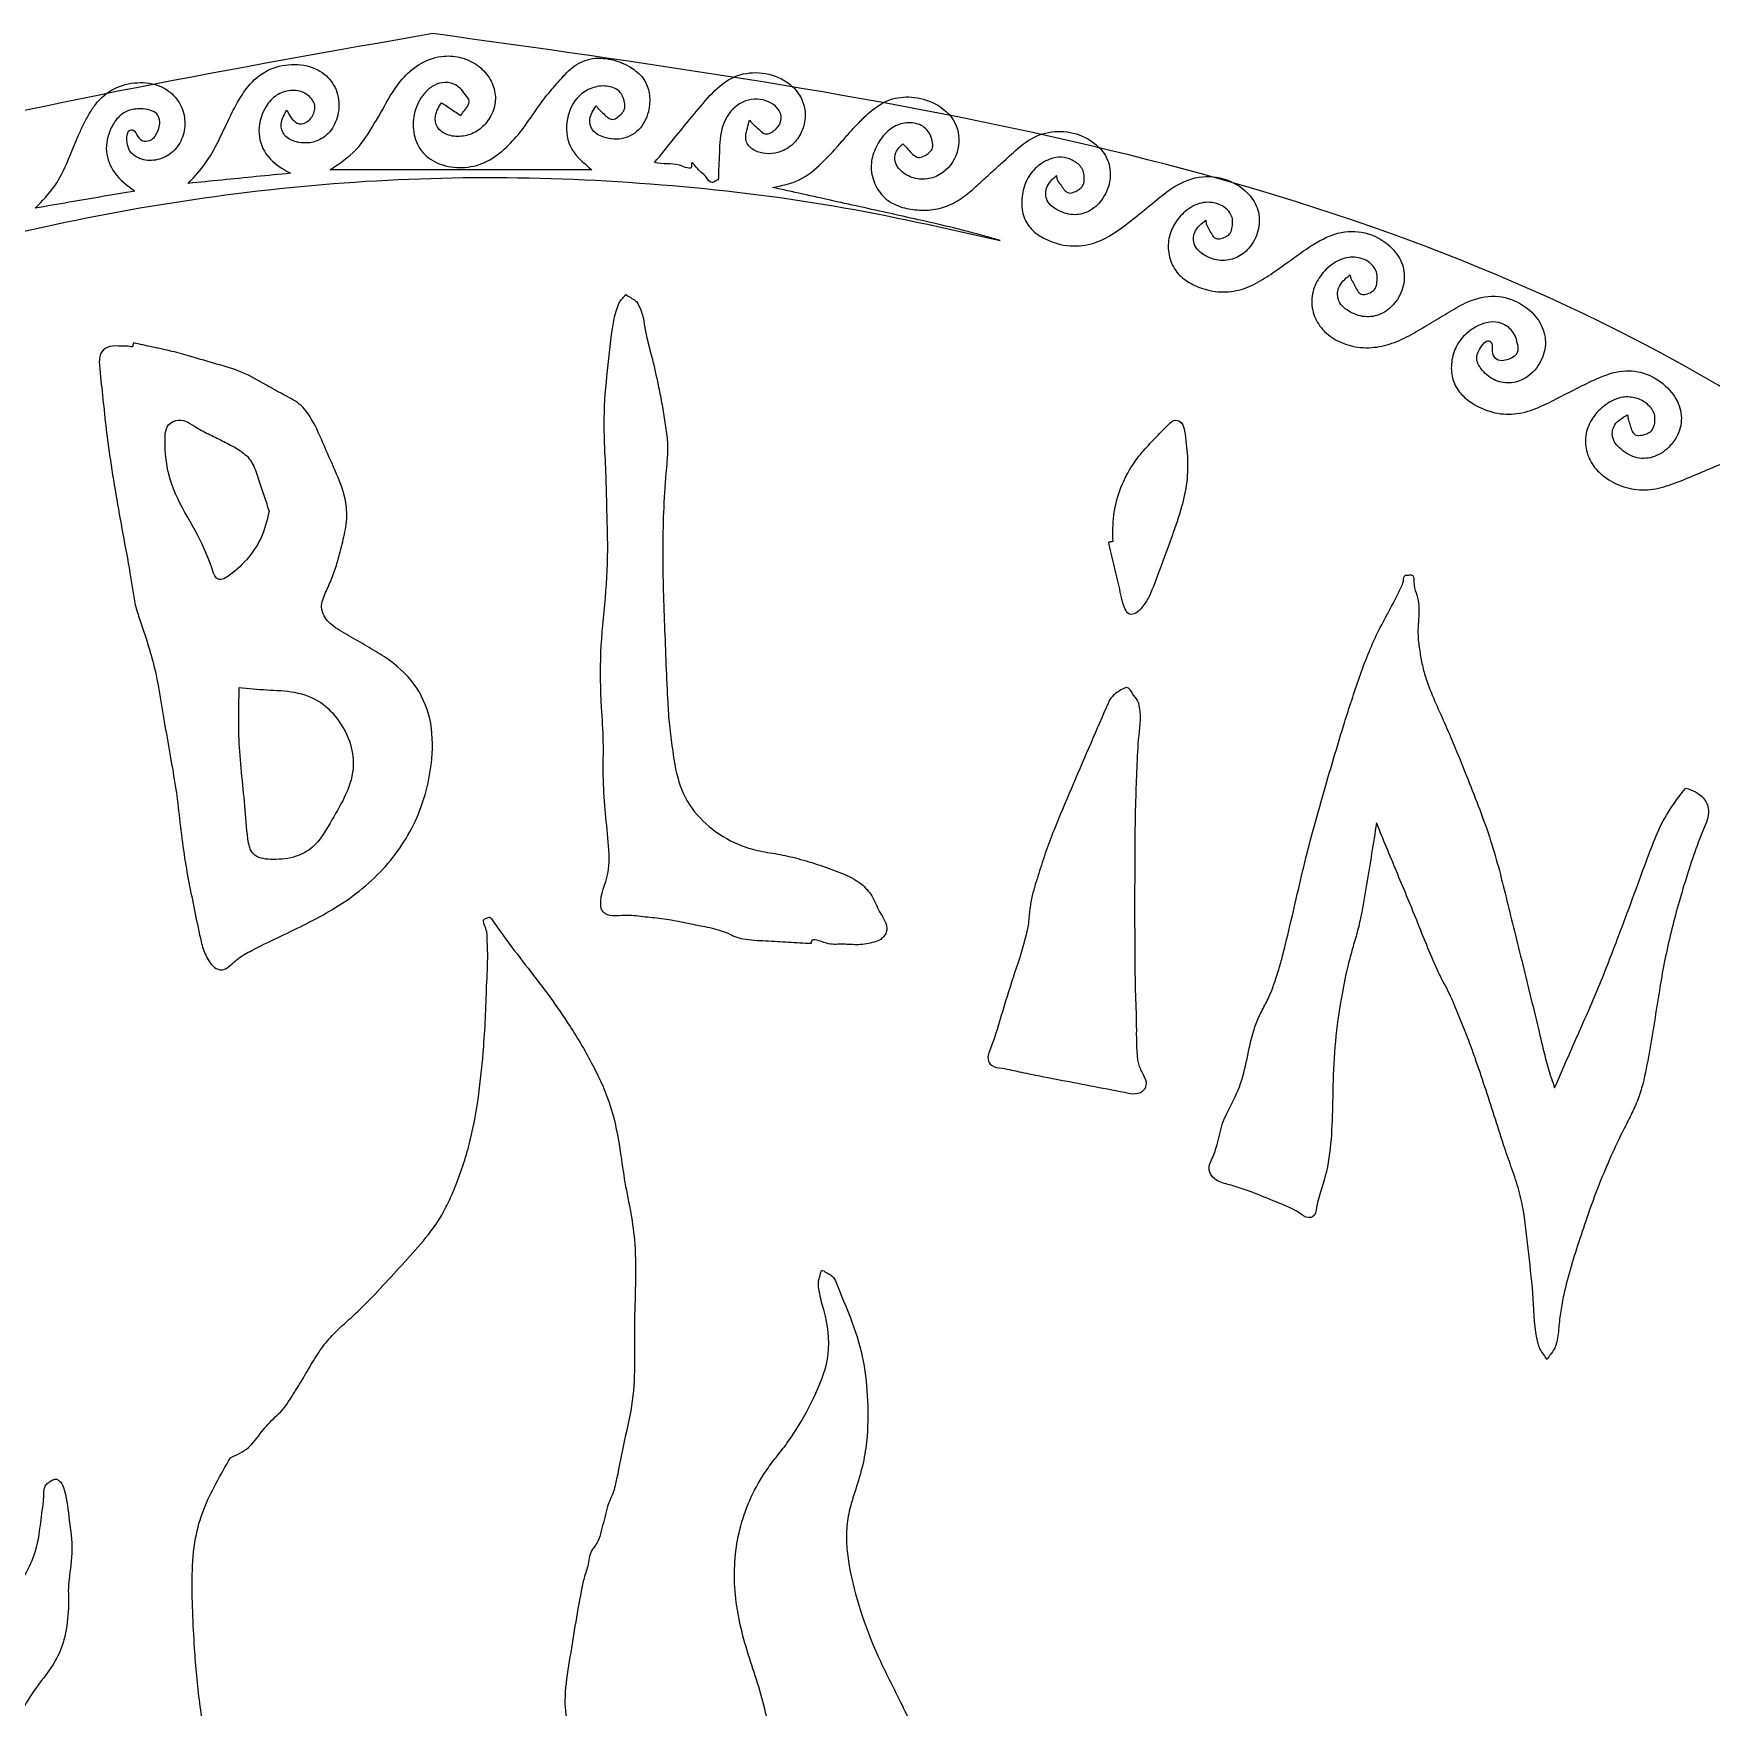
# Model space of a CAD drawing. Extents: x 5.5 to 104.1, y 3.5 to 34.4.
# Drawn here: x 85.98 to 96.99, y 23.42 to 34.4 of the extents above; entities that cross this region are included whole.
import ezdxf

# ---------------------------------------------------------------- set-up
doc = ezdxf.new("R2010")
doc.units = 0
doc.layers.add('Hallsi_Goblin_Coin_Outlines', color=7, linetype='CONTINUOUS')

msp = doc.modelspace()

# ---------------------------------------------------------------- linework, layer by layer
at = {"layer": 'Hallsi_Goblin_Coin_Outlines', "color": 7}
for points in [[(88.60183, 34.400031)], [(88.322077, 33.990808)], [(90.418636, 33.993631)], [(87.285616, 33.884622)], [(86.277025, 33.733986)], [(86.63714, 32.371417)], [(87.527198, 31.265106)], [(93.063587, 31.069879)], [(87.330348, 30.110817)], [(94.792233, 29.22157)], [(88.976233, 28.604421)], [(91.083551, 28.430113)], [(93.193903, 27.444593)]]:
    msp.add_lwpolyline(points, close=True, dxfattribs=at)
msp.add_lwpolyline([(89.643936, 33.506797), (87.926966, 33.506797)], dxfattribs=at)
for points, knots in [([(88.60183, 34.400031), (86.001882, 33.942829), (80.857186, 33.038132), (74.931574, 27.039906), (74.12607, 21.833626), (73.716019, 19.183314)], [0, 0, 0, 0, 7.789711, 15.41404, 23.319789, 23.319789, 23.319789, 23.319789]), ([(104.139574, 19.108173), (103.725668, 21.80248), (102.907814, 27.126268), (96.718568, 33.272665), (91.341463, 34.019512), (88.60183, 34.400031)], [0, 0, 0, 0, 8.033739, 15.87418, 24.018315, 24.018315, 24.018315, 24.018315]), ([(88.322077, 33.990808), (88.350186, 34.033699), (88.405075, 34.117452), (88.524332, 34.21562), (88.660222, 34.259601), (88.790629, 34.248238), (88.896325, 34.198844), (88.975677, 34.115964), (89.016289, 34.014348), (89.009419, 33.90631), (88.959883, 33.815343), (88.883296, 33.747761), (88.78902, 33.71956), (88.697732, 33.728566), (88.623098, 33.778105), (88.61008, 33.869037), (88.640453, 33.918489), (88.657569, 33.946358)], [0, 0, 0, 0, 0.153247, 0.299243, 0.454599, 0.568295, 0.684512, 0.796823, 0.904877, 1.003085, 1.111554, 1.207258, 1.302466, 1.397939, 1.476185, 1.550468, 1.646382, 1.646382, 1.646382, 1.646382]), ([(88.784569, 33.862397), (88.792703, 33.873913), (88.808754, 33.896637), (88.833302, 33.9237), (88.845257, 33.964704), (88.812301, 34.001406), (88.783353, 34.042201), (88.731999, 34.076364), (88.66225, 34.084389), (88.588167, 34.053631), (88.519174, 33.982673), (88.469888, 33.872676), (88.468955, 33.73647), (88.526529, 33.609724), (88.64949, 33.533461), (88.795836, 33.510994), (88.947143, 33.546652), (89.072976, 33.637311), (89.178158, 33.751811), (89.259946, 33.873005), (89.339848, 33.986253), (89.425065, 34.083693), (89.510125, 34.182113), (89.633327, 34.245834), (89.777622, 34.23585), (89.901368, 34.186305), (89.991926, 34.106109), (90.026794, 34.006387), (90.024567, 33.892421), (89.974513, 33.773742), (89.85486, 33.698855), (89.734963, 33.707753), (89.642692, 33.75642), (89.621227, 33.850456), (89.65444, 33.898997), (89.673569, 33.926956)], [0, 0, 0, 0, 0.042262, 0.083388, 0.109407, 0.161493, 0.214879, 0.263501, 0.340879, 0.41493, 0.496166, 0.632717, 0.765544, 0.894312, 1.031474, 1.180246, 1.329127, 1.485173, 1.63793, 1.793942, 1.923313, 2.053287, 2.182405, 2.311769, 2.452009, 2.601394, 2.706785, 2.803412, 2.907726, 3.044374, 3.171574, 3.302437, 3.390999, 3.462863, 3.560475, 3.560475, 3.560475, 3.560475]), ([(87.285616, 33.884622), (87.294557, 33.902152), (87.312476, 33.937285), (87.343643, 33.987671), (87.395039, 34.0668), (87.491534, 34.158034), (87.65246, 34.206778), (87.80923, 34.190734), (87.932596, 34.10904), (87.991926, 33.983809), (87.984185, 33.851333), (87.924919, 33.740993), (87.822334, 33.678669), (87.715176, 33.680664), (87.622948, 33.720849), (87.594377, 33.816616), (87.626337, 33.868414), (87.644391, 33.897675)], [0, 0, 0, 0, 0.059013, 0.118273, 0.177563, 0.342372, 0.503363, 0.667556, 0.799416, 0.928843, 1.064191, 1.18325, 1.291237, 1.405263, 1.4954, 1.571645, 1.67064, 1.67064, 1.67064, 1.67064]), ([(90.418636, 33.993631), (90.463179, 34.037126), (90.546878, 34.118857), (90.72401, 34.156792), (90.871721, 34.119943), (90.978861, 34.044155), (91.035527, 33.952347), (91.051315, 33.845798), (91.021401, 33.744372), (90.958887, 33.660274), (90.872791, 33.616659), (90.786892, 33.607671), (90.710912, 33.627074), (90.657861, 33.673862), (90.651119, 33.732603), (90.665761, 33.779681), (90.674061, 33.813706), (90.67828, 33.831)], [0, 0, 0, 0, 0.1834, 0.344618, 0.518315, 0.625549, 0.730945, 0.832819, 0.939285, 1.040122, 1.138748, 1.21943, 1.294157, 1.370595, 1.412228, 1.463952, 1.517419, 1.517419, 1.517419, 1.517419]), ([(86.277025, 33.733986), (86.287636, 33.757554), (86.308906, 33.804794), (86.346526, 33.872656), (86.401856, 33.960802), (86.504719, 34.048791), (86.661197, 34.087757), (86.808976, 34.068428), (86.918296, 33.988991), (86.974151, 33.881411), (86.978539, 33.761827), (86.93419, 33.655563), (86.848579, 33.584214), (86.7462, 33.55795), (86.644493, 33.587033), (86.585989, 33.658509), (86.591662, 33.771397), (86.628347, 33.768352), (86.631269, 33.768599), (86.649878, 33.760364), (86.660381, 33.722129), (86.704496, 33.686951), (86.757021, 33.699589), (86.787276, 33.736353), (86.804705, 33.776561), (86.81392, 33.824707), (86.796192, 33.878), (86.741919, 33.901739), (86.677277, 33.908812), (86.600553, 33.901036), (86.53042, 33.849658), (86.474751, 33.759002), (86.444226, 33.62756), (86.508118, 33.469709), (86.597192, 33.403207), (86.64603, 33.366744)], [0, 0, 0, 0, 0.077509, 0.155361, 0.232574, 0.389415, 0.54632, 0.70409, 0.820158, 0.937816, 1.055187, 1.168443, 1.270697, 1.378518, 1.474654, 1.564704, 1.667757, 1.670895, 1.674033, 1.676378, 1.730724, 1.779365, 1.831803, 1.872598, 1.919012, 1.962143, 2.018405, 2.07064, 2.128665, 2.215027, 2.293922, 2.379462, 2.531202, 2.679746, 2.860046, 2.860046, 2.860046, 2.860046]), ([(87.644391, 33.897675), (87.654143, 33.877589), (87.671906, 33.841006), (87.726677, 33.794663), (87.784736, 33.822002), (87.813698, 33.859638), (87.826858, 33.893583), (87.829555, 33.931211), (87.811179, 33.964863), (87.785806, 33.993891), (87.735438, 34.025903), (87.653772, 34.03368), (87.559457, 33.993396), (87.481548, 33.893978), (87.442381, 33.74715), (87.509987, 33.574122), (87.612098, 33.515317), (87.667322, 33.483514)], [0, 0, 0, 0, 0.067614, 0.123149, 0.192447, 0.227614, 0.266381, 0.300026, 0.336939, 0.377462, 0.415212, 0.513437, 0.608894, 0.71102, 0.882729, 1.040989, 1.227384, 1.227384, 1.227384, 1.227384]), ([(89.673569, 33.926956), (89.675861, 33.923582), (89.680286, 33.91707), (89.68617, 33.90727), (89.700325, 33.892278), (89.723024, 33.873053), (89.747506, 33.84728), (89.781923, 33.83204), (89.815528, 33.851557), (89.843457, 33.875677), (89.864298, 33.910347), (89.860735, 33.950778), (89.848242, 33.988843), (89.816293, 34.037536), (89.737924, 34.062995), (89.642275, 34.048444), (89.535147, 33.982692), (89.468473, 33.840831), (89.483112, 33.640433), (89.587382, 33.55379), (89.643936, 33.506797)], [0, 0, 0, 0, 0.012241, 0.023635, 0.034155, 0.073861, 0.112589, 0.141644, 0.177703, 0.218925, 0.254774, 0.293153, 0.335839, 0.375185, 0.463119, 0.562063, 0.660306, 0.827663, 1.006115, 1.217611, 1.217611, 1.217611, 1.217611]), ([(87.926966, 33.506797), (87.987672, 33.547019), (88.107013, 33.62609), (88.219044, 33.809634), (88.287668, 33.930302), (88.322077, 33.990808)], [0, 0, 0, 0, 0.21573, 0.424101, 0.633661, 0.633661, 0.633661, 0.633661]), ([(88.657569, 33.946358), (88.659741, 33.944857), (88.663257, 33.942427), (88.667711, 33.939459), (88.683138, 33.930416), (88.708772, 33.912258), (88.746837, 33.88753), (88.771998, 33.870771), (88.784569, 33.862397)], [0, 0, 0, 0, 0.007922, 0.012822, 0.016051, 0.061559, 0.106937, 0.152249, 0.152249, 0.152249, 0.152249]), ([(90.05598, 33.553717), (90.097774, 33.604964), (90.179258, 33.70488), (90.298475, 33.852904), (90.378946, 33.947148), (90.418636, 33.993631)], [0, 0, 0, 0, 0.19839, 0.386791, 0.570147, 0.570147, 0.570147, 0.570147]), ([(90.67828, 33.831), (90.690327, 33.819036), (90.713281, 33.796242), (90.746298, 33.766015), (90.776535, 33.73812), (90.812686, 33.744584), (90.83936, 33.762851), (90.872438, 33.791426), (90.894526, 33.841786), (90.873882, 33.904191), (90.801643, 33.965464), (90.664219, 33.983879), (90.523998, 33.878613), (90.482686, 33.736941), (90.481755, 33.618827), (90.477236, 33.529758), (90.474857, 33.470462), (90.473669, 33.440828)], [0, 0, 0, 0, 0.050641, 0.096489, 0.137973, 0.163146, 0.199338, 0.234511, 0.293943, 0.351129, 0.418432, 0.57002, 0.725104, 0.902121, 0.991368, 1.080437, 1.169428, 1.169428, 1.169428, 1.169428]), ([(90.829269, 33.390733), (90.889751, 33.402658), (91.011836, 33.426729), (91.160124, 33.551375), (91.263633, 33.667574), (91.344503, 33.761443), (91.404555, 33.824561), (91.48251, 33.901582), (91.592249, 33.975653), (91.748101, 33.992337), (91.906137, 33.948828), (92.045135, 33.828886), (92.066085, 33.634531), (91.977371, 33.494592), (91.857178, 33.440554), (91.754891, 33.445577), (91.674334, 33.489323), (91.627098, 33.554415), (91.634725, 33.628089), (91.667426, 33.659963), (91.68546, 33.677542)], [0, 0, 0, 0, 0.18211, 0.367594, 0.564706, 0.65177, 0.738964, 0.825871, 0.981279, 1.124738, 1.280722, 1.465268, 1.636305, 1.821508, 1.920134, 2.01963, 2.117267, 2.187291, 2.247168, 2.32079, 2.32079, 2.32079, 2.32079]), ([(86.996338, 33.417192), (87.038983, 33.463277), (87.123239, 33.554334), (87.207802, 33.719622), (87.259695, 33.829659), (87.285616, 33.884622)], [0, 0, 0, 0, 0.187456, 0.370378, 0.552937, 0.552937, 0.552937, 0.552937]), ([(91.68546, 33.677542), (91.696368, 33.665639), (91.717886, 33.642158), (91.746741, 33.608651), (91.782939, 33.581401), (91.825518, 33.595252), (91.857955, 33.616515), (91.88647, 33.651989), (91.877809, 33.697646), (91.86402, 33.740915), (91.826076, 33.793267), (91.745684, 33.822849), (91.644336, 33.807019), (91.557934, 33.73981), (91.498835, 33.645901), (91.467908, 33.532307), (91.492295, 33.417182), (91.556142, 33.319838), (91.655649, 33.262732), (91.766526, 33.240014), (91.881774, 33.239905), (91.994325, 33.270912), (92.090549, 33.331282), (92.174002, 33.404747), (92.254147, 33.478445), (92.324473, 33.542969), (92.385338, 33.597778), (92.436165, 33.643552), (92.513355, 33.708134), (92.637419, 33.764405), (92.806167, 33.757541), (92.94739, 33.689968), (93.038074, 33.576168), (93.054366, 33.441465), (93.007773, 33.321137), (92.923241, 33.233025), (92.810594, 33.201456), (92.707616, 33.2311), (92.622641, 33.292036), (92.617195, 33.399358), (92.664828, 33.443324), (92.691935, 33.468344)], [0, 0, 0, 0, 0.048211, 0.095107, 0.135695, 0.172062, 0.218606, 0.254567, 0.299294, 0.348031, 0.392624, 0.487845, 0.586579, 0.68896, 0.805602, 0.91533, 1.033134, 1.147393, 1.254268, 1.367632, 1.484081, 1.59709, 1.71275, 1.821462, 1.930494, 2.03941, 2.107775, 2.176223, 2.244577, 2.409722, 2.570391, 2.736192, 2.864716, 2.989723, 3.124335, 3.239599, 3.344211, 3.456484, 3.554426, 3.634477, 3.7402, 3.7402, 3.7402, 3.7402]), ([(85.992333, 33.254561), (86.0384, 33.301141), (86.128132, 33.391869), (86.207623, 33.564288), (86.253958, 33.677584), (86.277025, 33.733986)], [0, 0, 0, 0, 0.194979, 0.379785, 0.562991, 0.562991, 0.562991, 0.562991]), ([(92.691935, 33.468344), (92.692809, 33.464042), (92.694491, 33.455763), (92.696079, 33.443709), (92.705887, 33.424975), (92.725052, 33.401895), (92.744152, 33.371318), (92.774957, 33.349249), (92.812078, 33.360473), (92.844193, 33.377988), (92.872181, 33.407709), (92.875982, 33.448786), (92.872809, 33.4893), (92.848902, 33.53693), (92.79684, 33.572909), (92.72432, 33.596508), (92.635689, 33.576523), (92.549914, 33.521806), (92.485066, 33.427484), (92.46045, 33.318074), (92.467725, 33.206572), (92.524618, 33.109486), (92.633187, 33.037675), (92.776703, 32.996898), (92.944515, 33.016934), (93.085531, 33.095218), (93.20794, 33.193405), (93.326599, 33.2891), (93.453913, 33.396417), (93.620112, 33.473987), (93.815094, 33.454166), (93.95795, 33.360544), (94.02742, 33.230012), (94.022492, 33.101611), (93.965983, 32.99313), (93.874807, 32.921562), (93.766479, 32.90384), (93.66808, 32.936699), (93.588345, 33.002761), (93.590447, 33.111533), (93.642194, 33.152346), (93.671599, 33.175539)], [0, 0, 0, 0, 0.013194, 0.025389, 0.036091, 0.075952, 0.11494, 0.145119, 0.180602, 0.221771, 0.257002, 0.296843, 0.340572, 0.378331, 0.452288, 0.523636, 0.601211, 0.715527, 0.821978, 0.935527, 1.046497, 1.149421, 1.260133, 1.42929, 1.586869, 1.753556, 1.905632, 2.058115, 2.210532, 2.40604, 2.588632, 2.774116, 2.894967, 3.015713, 3.144308, 3.250494, 3.352127, 3.458755, 3.556896, 3.638364, 3.745595, 3.745595, 3.745595, 3.745595]), ([(87.667322, 33.483514), (87.592375, 33.476117), (87.442951, 33.46137), (87.219299, 33.439165), (87.070579, 33.424508), (86.996338, 33.417192)], [0, 0, 0, 0, 0.225932, 0.450451, 0.674253, 0.674253, 0.674253, 0.674253]), ([(90.473669, 33.440828), (90.469405, 33.438691), (90.460868, 33.434411), (90.448059, 33.428911), (90.420491, 33.410758), (90.389311, 33.476763), (90.35044, 33.488894), (90.297731, 33.569057), (90.299141, 33.540696), (90.298942, 33.534216), (90.300806, 33.500865), (90.207826, 33.548922), (90.141242, 33.54148), (90.08468, 33.549598), (90.05598, 33.553717)], [0, 0, 0, 0, 0.01424, 0.028517, 0.042758, 0.104543, 0.166217, 0.228002, 0.234796, 0.241669, 0.248463, 0.328266, 0.409394, 0.492963, 0.492963, 0.492963, 0.492963]), ([(82.396469, 31.762311), (83.08264, 32.091314), (84.452899, 32.748323), (86.669675, 33.315728), (88.57215, 33.489925), (90.095183, 33.423266), (91.226756, 33.289342), (91.959508, 33.12502), (92.322577, 33.0436)], [0, 0, 0, 0, 2.278412, 4.549913, 6.821731, 7.983031, 9.118994, 10.234635, 10.234635, 10.234635, 10.234635]), ([(86.64603, 33.366744), (86.574799, 33.354542), (86.431499, 33.329994), (86.213593, 33.292641), (86.066933, 33.2674), (85.992333, 33.254561)], [0, 0, 0, 0, 0.216805, 0.436163, 0.663253, 0.663253, 0.663253, 0.663253]), ([(92.322577, 33.0436), (92.291389, 33.051972), (92.22902, 33.068714), (92.13583, 33.095302), (91.937311, 33.145125), (91.633776, 33.212675), (91.229382, 33.302286), (90.961677, 33.361464), (90.829269, 33.390733)], [0, 0, 0, 0, 0.096878, 0.193728, 0.290702, 0.710841, 1.126529, 1.533341, 1.533341, 1.533341, 1.533341]), ([(93.671599, 33.175539), (93.672329, 33.171417), (93.6737, 33.163673), (93.674624, 33.152498), (93.682355, 33.133963), (93.697403, 33.109029), (93.712931, 33.076786), (93.73888, 33.050387), (93.775835, 33.054804), (93.807863, 33.067626), (93.837763, 33.093147), (93.846757, 33.132331), (93.850088, 33.17261), (93.833455, 33.235079), (93.756629, 33.292628), (93.637812, 33.298422), (93.534221, 33.240685), (93.464316, 33.154563), (93.422432, 33.055375), (93.424916, 32.945488), (93.466875, 32.84223), (93.550474, 32.768556), (93.658497, 32.720163), (93.785791, 32.696722), (93.923186, 32.720592), (94.044398, 32.782664), (94.154745, 32.860718), (94.263855, 32.938283), (94.3913, 33.029787), (94.548064, 33.109426), (94.744548, 33.101219), (94.887856, 33.012082), (94.97205, 32.88866), (94.980494, 32.756681), (94.929116, 32.640676), (94.839663, 32.559464), (94.726054, 32.53198), (94.621939, 32.56622), (94.535079, 32.631516), (94.532836, 32.746688), (94.586049, 32.791157), (94.616691, 32.816764)], [0, 0, 0, 0, 0.01257, 0.023621, 0.033353, 0.072356, 0.110622, 0.142205, 0.174258, 0.213655, 0.246925, 0.286739, 0.329643, 0.36815, 0.475635, 0.588183, 0.709187, 0.815882, 0.917194, 1.025333, 1.137154, 1.241369, 1.350838, 1.489765, 1.622983, 1.761027, 1.894754, 2.028586, 2.162258, 2.367076, 2.541913, 2.726623, 2.853036, 2.976088, 3.105414, 3.221224, 3.327334, 3.437969, 3.543934, 3.627945, 3.741992, 3.741992, 3.741992, 3.741992]), ([(94.616691, 32.816764), (94.618052, 32.812911), (94.620661, 32.805524), (94.623844, 32.794616), (94.633187, 32.775999), (94.647647, 32.749079), (94.664463, 32.715598), (94.688806, 32.685258), (94.727072, 32.689393), (94.758628, 32.701791), (94.789491, 32.728412), (94.79535, 32.770487), (94.798217, 32.813439), (94.780441, 32.873954), (94.71161, 32.927365), (94.606334, 32.940075), (94.501847, 32.895785), (94.419941, 32.814769), (94.366577, 32.706777), (94.363797, 32.586133), (94.416143, 32.473479), (94.511782, 32.390551), (94.636958, 32.340586), (94.775773, 32.334923), (94.9126, 32.369543), (95.036228, 32.43245), (95.153471, 32.505508), (95.27121, 32.575466), (95.401779, 32.652828), (95.56821, 32.693653), (95.74538, 32.637242), (95.868709, 32.523037), (95.912563, 32.376473), (95.876577, 32.243372), (95.792288, 32.144006), (95.679056, 32.099302), (95.56735, 32.117859), (95.48879, 32.179047), (95.44003, 32.260487), (95.461773, 32.329984), (95.519189, 32.402108), (95.541892, 32.375991), (95.54637, 32.372417), (95.553247, 32.352168), (95.546371, 32.318238), (95.56357, 32.266755), (95.61395, 32.251528), (95.658647, 32.264336), (95.695303, 32.280738), (95.725557, 32.313519), (95.718442, 32.36004), (95.708324, 32.406476), (95.67717, 32.460305), (95.617693, 32.504677), (95.530794, 32.513077), (95.44283, 32.47996), (95.359646, 32.420338), (95.298982, 32.327044), (95.27734, 32.220768), (95.290024, 32.114329), (95.347722, 32.025938), (95.44288, 31.955685), (95.566399, 31.904828), (95.715483, 31.898315), (95.856244, 31.944026), (95.988042, 32.012682), (96.121344, 32.080123), (96.262536, 32.151332), (96.419311, 32.201808), (96.58973, 32.168262), (96.715534, 32.074817), (96.794365, 31.948406), (96.795069, 31.808957), (96.728262, 31.692042), (96.623702, 31.616673), (96.496899, 31.606138), (96.398554, 31.662564), (96.328171, 31.74387), (96.349295, 31.849787), (96.406579, 31.880713), (96.439494, 31.898483)], [0, 0, 0, 0, 0.012264, 0.02351, 0.033985, 0.074648, 0.114544, 0.149356, 0.180022, 0.220291, 0.252608, 0.295913, 0.341454, 0.382486, 0.479706, 0.581037, 0.688165, 0.808092, 0.920302, 1.041655, 1.156573, 1.281562, 1.41228, 1.553925, 1.690742, 1.831226, 1.96828, 2.105335, 2.241946, 2.423958, 2.598741, 2.77828, 2.906558, 3.037103, 3.175367, 3.282749, 3.387863, 3.497713, 3.579068, 3.643628, 3.732402, 3.738389, 3.744377, 3.749233, 3.800864, 3.846424, 3.896959, 3.939448, 3.984873, 4.017142, 4.064231, 4.114693, 4.162062, 4.247227, 4.326239, 4.413114, 4.523949, 4.628305, 4.738723, 4.843429, 4.941389, 5.045773, 5.194552, 5.335708, 5.483451, 5.632601, 5.781916, 5.931084, 6.108863, 6.263146, 6.432257, 6.56636, 6.69543, 6.829151, 6.956001, 7.068155, 7.188657, 7.287277, 7.366586, 7.473703, 7.473703, 7.473703, 7.473703]), ([(91.083551, 28.430113), (91.033885, 28.432713), (90.934571, 28.437913), (90.786003, 28.448296), (90.668087, 28.450559), (90.583882, 28.472515), (90.535298, 28.499135), (90.459301, 28.525981), (90.356023, 28.5451), (90.229576, 28.572596), (90.104357, 28.594731), (89.978895, 28.605088), (89.859743, 28.622761), (89.761492, 28.603633), (89.715915, 28.639712), (89.704299, 28.660434), (89.695888, 28.747819), (89.769182, 28.886504), (89.753432, 29.100538), (89.730096, 29.312593), (89.716073, 29.532587), (89.723364, 29.756425), (89.704396, 30.025427), (89.69505, 30.340841), (89.738198, 30.69878), (89.752107, 31.007878), (89.742995, 31.266001), (89.739755, 31.473681), (89.726693, 31.716517), (89.721638, 31.995951), (89.764538, 32.306417), (89.78037, 32.526876), (89.8277, 32.642804), (89.848122, 32.664349), (89.860814, 32.679964), (89.867173, 32.687788)], [0, 0, 0, 0, 0.149165, 0.298278, 0.447287, 0.501132, 0.557266, 0.612709, 0.742167, 0.87164, 1.001024, 1.123773, 1.246926, 1.370147, 1.38999, 1.417657, 1.438647, 1.650449, 1.858414, 2.070389, 2.293753, 2.518107, 2.741621, 3.102465, 3.462388, 3.821615, 4.029426, 4.237096, 4.444574, 4.759395, 5.072423, 5.386385, 5.413893, 5.444071, 5.474378, 5.474378, 5.474378, 5.474378]), ([(89.867173, 32.687788), (89.877788, 32.680898), (89.898868, 32.667215), (89.93124, 32.651167), (89.979161, 32.580789), (89.990062, 32.445429), (90.041571, 32.272256), (90.07536, 32.115439), (90.103326, 31.979619), (90.121458, 31.863761), (90.136512, 31.768297), (90.142704, 31.692401), (90.141132, 31.636831), (90.121523, 31.428665), (90.102005, 31.066291), (90.119396, 30.550621), (90.134413, 30.155912), (90.149621, 29.881322), (90.170327, 29.727982), (90.193432, 29.550856), (90.256479, 29.356698), (90.409834, 29.189307), (90.573376, 29.086825), (90.730754, 29.037804), (90.86418, 29.019442), (91.001664, 28.988352), (91.141049, 28.944767), (91.281846, 28.895213), (91.405144, 28.837306), (91.489605, 28.742804), (91.525875, 28.636844), (91.584414, 28.562958), (91.577269, 28.501688), (91.559251, 28.474709), (91.528853, 28.447206), (91.483474, 28.436267), (91.433032, 28.424881), (91.365614, 28.421262), (91.278285, 28.43023), (91.196671, 28.417213), (91.086321, 28.473037), (91.083979, 28.436998), (91.083832, 28.433604), (91.083646, 28.431286), (91.083551, 28.430113)], [0, 0, 0, 0, 0.038102, 0.075668, 0.105905, 0.287465, 0.468987, 0.650569, 0.767733, 0.885073, 1.002297, 1.057588, 1.113221, 1.168793, 1.684867, 2.200285, 2.715894, 2.870171, 3.024983, 3.179608, 3.407134, 3.623046, 3.846213, 3.978631, 4.114398, 4.249795, 4.401049, 4.551935, 4.69872, 4.804061, 4.920137, 5.037352, 5.06273, 5.099645, 5.132052, 5.183554, 5.235884, 5.2877, 5.386622, 5.485805, 5.584938, 5.588228, 5.591669, 5.595194, 5.595194, 5.595194, 5.595194]), ([(86.63714, 32.371417), (86.679268, 32.362016), (86.763497, 32.343219), (86.890159, 32.316987), (87.02924, 32.276805), (87.182774, 32.232211), (87.354456, 32.183583), (87.494343, 32.102711), (87.617668, 32.031918), (87.731881, 31.977549), (87.823166, 31.854006), (87.88801, 31.692012), (87.971959, 31.512618), (88.033869, 31.348438), (88.040889, 31.194214), (88.009722, 31.06563), (87.980829, 30.945672), (87.944483, 30.838312), (87.905012, 30.74584), (87.867059, 30.669101), (87.874866, 30.601466), (87.899805, 30.557852), (87.956596, 30.501249), (88.051999, 30.450316), (88.167879, 30.380574), (88.323266, 30.292159), (88.490448, 30.147466), (88.598913, 29.903788), (88.604635, 29.587496), (88.510429, 29.228337), (88.26709, 28.878537), (87.990669, 28.67437), (87.753731, 28.550596), (87.583271, 28.468913), (87.453545, 28.406987), (87.367215, 28.360724), (87.322502, 28.33282), (87.281374, 28.294862), (87.238259, 28.253628), (87.173983, 28.261698), (87.138476, 28.303711), (87.112156, 28.348969), (87.093619, 28.395124), (87.070275, 28.487451), (87.042995, 28.62541), (87.004812, 28.807637), (86.970227, 28.997991), (86.944369, 29.197036), (86.923135, 29.403761), (86.881769, 29.646347), (86.831354, 29.92573), (86.783249, 30.246065), (86.702744, 30.483549), (86.646116, 30.652788), (86.630899, 30.757472), (86.606653, 30.913201), (86.56691, 31.118766), (86.521831, 31.375545), (86.482695, 31.612396), (86.453859, 31.829306), (86.435316, 32.028045), (86.416226, 32.18062), (86.410354, 32.29758), (86.466415, 32.352625), (86.524421, 32.351467), (86.571484, 32.347309), (86.598657, 32.352937), (86.632995, 32.339907), (86.634131, 32.35705), (86.635783, 32.364071), (86.636686, 32.36896), (86.63714, 32.371417)], [0, 0, 0, 0, 0.129502, 0.258918, 0.387892, 0.563458, 0.73928, 0.92059, 1.044772, 1.168111, 1.293188, 1.492786, 1.691947, 1.88837, 2.013777, 2.148204, 2.283241, 2.384553, 2.486799, 2.587887, 2.631611, 2.685289, 2.735278, 2.870563, 3.006322, 3.141912, 3.4073, 3.653503, 3.916826, 4.342594, 4.746265, 5.170319, 5.359223, 5.54838, 5.737423, 5.790028, 5.842627, 5.894218, 5.960263, 6.009514, 6.068658, 6.117581, 6.167572, 6.216924, 6.403149, 6.589359, 6.775517, 6.983365, 7.191355, 7.398794, 7.721216, 8.043761, 8.367794, 8.471977, 8.578037, 8.684224, 8.945092, 9.20583, 9.466521, 9.66484, 9.863193, 10.061537, 10.137121, 10.196296, 10.272531, 10.303442, 10.334567, 10.365693, 10.373145, 10.380519, 10.387971, 10.387971, 10.387971, 10.387971]), ([(96.439494, 31.898483), (96.439957, 31.894383), (96.440853, 31.886464), (96.441698, 31.874841), (96.448113, 31.855092), (96.45747, 31.82683), (96.466308, 31.792537), (96.488935, 31.762799), (96.527512, 31.763928), (96.563384, 31.772125), (96.598076, 31.79119), (96.614606, 31.826584), (96.620405, 31.864093), (96.615991, 31.917483), (96.571465, 31.974795), (96.495945, 32.013467), (96.398636, 32.021701), (96.300002, 31.975631), (96.21526, 31.896611), (96.162808, 31.791897), (96.159571, 31.677718), (96.200911, 31.570851), (96.289937, 31.481941), (96.410061, 31.419945), (96.554224, 31.397629), (96.697859, 31.428899), (96.836028, 31.485702), (96.976798, 31.544359), (97.130142, 31.611023), (97.304789, 31.653247), (97.49047, 31.598142), (97.606083, 31.479627), (97.659819, 31.343907), (97.637023, 31.216722), (97.562558, 31.118455), (97.462253, 31.056423), (97.348365, 31.051571), (97.2539, 31.105025), (97.176451, 31.18336), (97.196061, 31.30029), (97.258717, 31.332946), (97.295333, 31.352031)], [0, 0, 0, 0, 0.01239, 0.023932, 0.034782, 0.074434, 0.113176, 0.14177, 0.177495, 0.218483, 0.254967, 0.290459, 0.330852, 0.368649, 0.447943, 0.534205, 0.618477, 0.731262, 0.848792, 0.961865, 1.072659, 1.181611, 1.2961, 1.442273, 1.580692, 1.724512, 1.876778, 2.029209, 2.181489, 2.380279, 2.55297, 2.736466, 2.858636, 2.976833, 3.106011, 3.218293, 3.320756, 3.429348, 3.539965, 3.62341, 3.740748, 3.740748, 3.740748, 3.740748]), ([(87.527198, 31.265106), (87.516567, 31.298248), (87.494728, 31.366324), (87.460076, 31.469541), (87.43297, 31.555607), (87.396218, 31.615526), (87.360021, 31.648446), (87.304698, 31.685515), (87.230361, 31.72376), (87.139501, 31.768925), (87.043271, 31.816392), (86.953415, 31.884734), (86.839988, 31.829983), (86.845184, 31.740661), (86.844304, 31.678147), (86.847826, 31.644419), (86.857285, 31.531714), (86.916266, 31.343838), (87.066352, 31.113589), (87.136946, 30.939366), (87.175582, 30.825905), (87.215807, 30.813252), (87.289147, 30.857298), (87.381867, 30.942164), (87.484488, 31.089096), (87.512544, 31.204715), (87.527198, 31.265106)], [0, 0, 0, 0, 0.104386, 0.21442, 0.327093, 0.373596, 0.423324, 0.472418, 0.573152, 0.674141, 0.774954, 0.903109, 0.975343, 1.098545, 1.132153, 1.165948, 1.199707, 1.471825, 1.744105, 2.015074, 2.052334, 2.083897, 2.125764, 2.296864, 2.466122, 2.651205, 2.651205, 2.651205, 2.651205]), ([(93.063587, 31.069879), (93.062715, 31.12693), (93.060992, 31.239689), (93.10316, 31.404112), (93.169102, 31.542602), (93.251665, 31.653472), (93.338892, 31.744832), (93.405576, 31.814748), (93.468226, 31.87509), (93.522914, 31.845534), (93.539957, 31.754106), (93.554571, 31.62723), (93.552344, 31.458078), (93.514336, 31.283277), (93.451189, 31.104068), (93.379862, 30.915906), (93.331411, 30.775405), (93.291276, 30.687788), (93.265992, 30.652133), (93.238892, 30.617877), (93.207451, 30.59003), (93.160406, 30.587931), (93.123269, 30.664094), (93.106391, 30.771776), (93.06837, 30.918526), (93.046132, 31.01566), (93.035012, 31.064235)], [0, 0, 0, 0, 0.170505, 0.336997, 0.504014, 0.627054, 0.751723, 0.876505, 0.936363, 0.977126, 1.03388, 1.20198, 1.368625, 1.535698, 1.736743, 1.938061, 2.139508, 2.182469, 2.226397, 2.270054, 2.313895, 2.349517, 2.391548, 2.541219, 2.691022, 2.840869, 2.840869, 2.840869, 2.840869]), ([(93.035012, 31.064235), (93.038184, 31.064917), (93.044519, 31.06628), (93.054055, 31.068111), (93.060411, 31.06929), (93.063587, 31.069879)], [0, 0, 0, 0, 0.009735, 0.019439, 0.029129, 0.029129, 0.029129, 0.029129]), ([(94.792233, 29.22157), (94.78154, 29.154885), (94.759909, 29.019985), (94.726744, 28.816197), (94.698711, 28.642757), (94.666046, 28.503097), (94.63381, 28.397687), (94.589531, 28.232759), (94.547158, 28.005452), (94.510956, 27.716044), (94.50516, 27.439095), (94.49911, 27.180317), (94.473171, 26.928937), (94.408282, 26.770252), (94.389829, 26.638683), (94.330352, 26.628003), (94.25819, 26.688564), (94.132394, 26.733263), (93.97782, 26.802016), (93.841823, 26.845862), (93.731097, 26.872828), (93.677856, 26.953691), (93.711409, 27.015075), (93.731095, 27.059256), (93.738273, 27.086024), (93.750083, 27.126835), (93.764181, 27.182334), (93.778932, 27.252376), (93.828801, 27.352765), (93.899436, 27.487125), (93.944322, 27.67498), (93.974066, 27.83145), (94.019198, 27.951464), (94.065355, 28.035643), (94.106254, 28.122698), (94.136672, 28.213508), (94.164308, 28.304727), (94.200591, 28.44538), (94.244799, 28.635379), (94.299676, 28.874073), (94.359835, 29.116406), (94.427833, 29.36164), (94.500594, 29.610459), (94.580229, 29.877077), (94.671264, 30.159129), (94.78293, 30.456421), (94.896493, 30.647744), (94.954513, 30.769642), (94.971085, 30.803775), (94.970223, 30.848837), (94.995084, 30.847558), (95.007123, 30.848656), (95.04165, 30.853983), (95.032148, 30.773124), (95.059807, 30.718068), (95.071178, 30.646022), (95.070796, 30.575876), (95.062961, 30.504747), (95.063981, 30.425001), (95.077304, 30.338424), (95.093478, 30.244388), (95.127132, 30.132397), (95.18094, 30.005061), (95.246637, 29.859328), (95.316967, 29.694807), (95.390313, 29.511113), (95.470181, 29.309826), (95.541671, 29.10973), (95.599323, 28.909431), (95.647802, 28.710854), (95.697841, 28.504921), (95.751634, 28.292303), (95.805428, 28.0721), (95.851147, 27.884331), (95.887721, 27.728659), (95.918304, 27.605143), (95.946469, 27.524866), (95.960633, 27.484493)], [0, 0, 0, 0, 0.202606, 0.409863, 0.619475, 0.729455, 0.839817, 0.950087, 1.241612, 1.532531, 1.824496, 2.070182, 2.314728, 2.560959, 2.625148, 2.654896, 2.722116, 2.890448, 3.058979, 3.226524, 3.323442, 3.390327, 3.482187, 3.509425, 3.537088, 3.564866, 3.637021, 3.708989, 3.778403, 3.971832, 4.162775, 4.354326, 4.449298, 4.5458, 4.642144, 4.737373, 4.832756, 4.928097, 5.173048, 5.417977, 5.662856, 5.922043, 6.181349, 6.440646, 6.756521, 7.071596, 7.387862, 7.428599, 7.469911, 7.511369, 7.524112, 7.536849, 7.549575, 7.619398, 7.68913, 7.758126, 7.829153, 7.90107, 7.972101, 8.067765, 8.163456, 8.258154, 8.417749, 8.577752, 8.737827, 8.954436, 9.171123, 9.387488, 9.591564, 9.796078, 10.000689, 10.227344, 10.454019, 10.680738, 10.807056, 10.93385, 11.062134, 11.062134, 11.062134, 11.062134]), ([(87.330348, 30.110817), (87.329954, 30.068737), (87.329182, 29.986407), (87.326607, 29.864788), (87.332376, 29.712073), (87.348399, 29.526964), (87.372341, 29.30864), (87.380014, 29.151974), (87.398744, 29.059581), (87.412552, 29.032066), (87.455974, 28.98675), (87.566996, 28.979236), (87.697457, 28.990481), (87.840365, 29.068931), (87.926331, 29.221546), (88.026323, 29.386611), (88.090656, 29.563679), (88.068981, 29.745893), (87.989629, 29.894922), (87.868481, 30.027089), (87.695815, 30.088436), (87.512242, 30.092716), (87.391244, 30.104757), (87.330348, 30.110817)], [0, 0, 0, 0, 0.12625, 0.24701, 0.364853, 0.584506, 0.804226, 1.023883, 1.054141, 1.085941, 1.114931, 1.238432, 1.390236, 1.51278, 1.707665, 1.900841, 2.097775, 2.257337, 2.435201, 2.59771, 2.783499, 2.964634, 3.148163, 3.148163, 3.148163, 3.148163]), ([(93.193903, 27.444593), (93.119814, 27.458871), (92.971642, 27.487425), (92.749461, 27.53048), (92.579672, 27.562293), (92.463446, 27.586553), (92.399478, 27.600391), (92.334823, 27.614769), (92.268076, 27.617688), (92.232824, 27.679934), (92.287429, 27.803368), (92.337224, 27.988986), (92.417613, 28.239243), (92.483027, 28.430731), (92.511701, 28.573046), (92.516737, 28.659752), (92.536478, 28.766644), (92.576517, 28.890291), (92.621867, 29.034624), (92.692378, 29.219358), (92.787648, 29.44395), (92.902482, 29.710681), (92.983642, 29.897984), (93.030336, 30.006036), (93.044399, 30.033726), (93.066176, 30.061087), (93.098302, 30.083116), (93.126574, 30.10187), (93.167408, 30.117393), (93.190456, 30.064676), (93.22703, 30.031269), (93.2528, 29.925101), (93.226782, 29.768881), (93.221224, 29.555815), (93.209604, 29.303316), (93.208516, 29.010801), (93.206932, 28.678726), (93.208305, 28.381846), (93.210518, 28.120075), (93.221718, 27.893841), (93.216089, 27.730473), (93.232741, 27.631567), (93.249049, 27.598298), (93.270006, 27.55789), (93.292302, 27.508101), (93.256805, 27.450201), (93.217095, 27.446661), (93.193903, 27.444593)], [0, 0, 0, 0, 0.226347, 0.452679, 0.67907, 0.744201, 0.809353, 0.874255, 0.947432, 0.990935, 1.064523, 1.325285, 1.585946, 1.84658, 1.932924, 2.02027, 2.106717, 2.258168, 2.409637, 2.560638, 2.851059, 3.141505, 3.431881, 3.463338, 3.494742, 3.524767, 3.567287, 3.609509, 3.630516, 3.685262, 3.739759, 3.78629, 3.999121, 4.212232, 4.425352, 4.757434, 5.089569, 5.421627, 5.648135, 5.874711, 6.101354, 6.136596, 6.1738, 6.211127, 6.27585, 6.322933, 6.389043, 6.389043, 6.389043, 6.389043]), ([(96.821764, 29.450876), (96.864209, 29.43512), (96.935228, 29.408757), (96.985548, 29.29143), (96.902156, 29.10454), (96.81395, 28.837892), (96.713468, 28.482981), (96.65418, 28.175371), (96.616019, 27.917243), (96.580402, 27.712649), (96.549727, 27.54086), (96.508198, 27.405329), (96.462354, 27.306662), (96.370572, 27.127661), (96.249778, 26.860185), (96.124522, 26.496325), (96.036701, 26.216842), (95.998965, 26.019483), (95.986514, 25.911751), (95.980831, 25.825973), (95.958049, 25.767142), (95.933451, 25.735736), (95.91819, 25.713439), (95.910539, 25.702259)], [0, 0, 0, 0, 0.130169, 0.217795, 0.346867, 0.713422, 1.079176, 1.446074, 1.653832, 1.861698, 2.069283, 2.176722, 2.285822, 2.39509, 2.780423, 3.164587, 3.549394, 3.657639, 3.766531, 3.87531, 3.913123, 3.953576, 3.994253, 3.994253, 3.994253, 3.994253]), ([(95.960633, 27.484493), (96.008551, 27.594393), (96.104403, 27.81423), (96.251443, 28.142314), (96.400208, 28.530925), (96.541759, 28.915556), (96.667161, 29.255556), (96.780623, 29.3989), (96.821764, 29.450876)], [0, 0, 0, 0, 0.359676, 0.719469, 1.078574, 1.606505, 1.95456, 2.152553, 2.152553, 2.152553, 2.152553]), ([(95.910539, 25.702259), (95.902903, 25.713942), (95.887698, 25.737204), (95.862556, 25.76962), (95.826442, 25.89066), (95.827085, 26.102016), (95.788876, 26.394217), (95.766916, 26.639155), (95.723619, 26.831479), (95.673814, 26.970833), (95.619139, 27.127121), (95.565029, 27.301692), (95.503006, 27.491584), (95.44599, 27.661797), (95.391211, 27.811322), (95.338773, 27.940018), (95.29551, 28.048134), (95.255323, 28.133157), (95.220218, 28.195415), (95.150476, 28.344434), (95.057215, 28.583487), (94.923199, 28.903334), (94.835658, 29.116051), (94.792233, 29.22157)], [0, 0, 0, 0, 0.041946, 0.083523, 0.121639, 0.416594, 0.711645, 1.006577, 1.153119, 1.301558, 1.450129, 1.649914, 1.849741, 2.049441, 2.188409, 2.327368, 2.466343, 2.537675, 2.609301, 2.680633, 3.030993, 3.378749, 3.72106, 3.72106, 3.72106, 3.72106]), ([(88.976233, 28.604421), (88.988061, 28.587942), (89.011696, 28.555013), (89.04697, 28.50557), (89.117098, 28.40926), (89.225795, 28.268814), (89.369581, 28.081781), (89.515669, 27.8711), (89.65584, 27.633392), (89.779863, 27.360536), (89.828368, 27.096536), (89.85867, 26.86194), (89.903267, 26.662473), (89.932003, 26.439175), (89.931736, 26.193582), (89.921395, 25.927721), (89.928009, 25.662545), (89.913686, 25.397977), (89.848457, 25.143212), (89.816828, 24.95444), (89.787708, 24.835535), (89.765975, 24.787475), (89.744781, 24.731451), (89.729177, 24.666426), (89.710529, 24.595282), (89.696272, 24.536771), (89.677338, 24.495817), (89.66215, 24.474885), (89.629912, 24.436673), (89.625792, 24.359847), (89.59219, 24.271226), (89.564768, 24.134846), (89.533329, 23.953044), (89.496416, 23.722997), (89.461368, 23.507622), (89.474583, 23.302563), (89.565069, 23.13332), (89.698405, 23.009534), (89.84396, 22.910071), (89.989918, 22.823389), (90.194246, 22.730797), (90.477467, 22.704444), (90.772169, 22.901477), (90.826245, 23.199328), (90.775199, 23.436648), (90.717659, 23.626882), (90.631856, 23.878216), (90.564189, 24.200804), (90.595912, 24.598514), (90.718335, 24.878719), (90.842894, 25.049267), (90.917563, 25.139327), (91.012031, 25.281551), (91.118742, 25.4748), (91.217665, 25.739732), (91.191314, 25.950209), (91.150207, 26.077743), (91.139463, 26.135988), (91.130042, 26.184086), (91.132094, 26.22636), (91.144997, 26.25195), (91.147161, 26.299853), (91.182897, 26.268612), (91.209911, 26.26169), (91.246532, 26.221658), (91.266972, 26.151043), (91.305759, 26.063546), (91.362819, 25.922914), (91.427273, 25.725318), (91.455572, 25.462914), (91.457397, 25.234239), (91.431528, 25.041475), (91.388673, 24.888433), (91.340168, 24.748259), (91.313519, 24.610026), (91.314028, 24.478386), (91.338962, 24.29128), (91.402025, 24.054192), (91.508823, 23.771411), (91.629643, 23.536473), (91.729279, 23.332854), (91.800211, 23.158119), (91.863047, 23.003336), (91.924152, 22.871473), (91.977011, 22.759849), (92.032332, 22.618241), (92.087812, 22.446558), (92.150394, 22.247307), (92.201094, 22.064806), (92.233073, 21.897617), (92.248392, 21.747496), (92.262987, 21.587278), (92.267239, 21.416871), (92.247097, 21.236371), (92.204698, 21.108556), (92.182892, 21.02179), (92.180659, 20.978511), (92.171402, 20.906244), (92.151026, 20.806045), (92.128684, 20.676489), (92.097978, 20.538843), (92.057386, 20.393924), (92.010575, 20.240923), (91.97011, 20.110259), (91.932944, 20.002988), (91.899507, 19.919261), (91.850889, 19.785461), (91.79976, 19.597802), (91.755729, 19.354688), (91.738198, 19.126721), (91.733009, 18.916733), (91.741588, 18.725798), (91.759342, 18.558576), (91.81126, 18.423415), (91.891048, 18.335175), (91.958275, 18.280478), (91.999824, 18.239897), (92.01936, 18.21926), (92.053257, 18.199153), (92.100828, 18.184049), (92.157867, 18.163309), (92.247478, 18.148482), (92.367731, 18.157095), (92.509292, 18.21483), (92.651922, 18.33399), (92.77481, 18.516144), (92.823272, 18.760033), (92.810555, 18.960961), (92.791299, 19.122366), (92.780434, 19.243121), (92.770203, 19.377593), (92.784638, 19.526025), (92.841175, 19.678432), (92.898595, 19.778984), (92.93685, 19.838296), (92.950073, 19.859197), (92.981605, 19.929278), (93.032329, 20.047152), (93.138523, 20.193471), (93.24184, 20.299871), (93.338093, 20.368126), (93.416973, 20.402446), (93.471207, 20.440534), (93.514473, 20.44602), (93.533677, 20.44089), (93.552831, 20.428017), (93.556895, 20.403262), (93.561526, 20.37764), (93.553341, 20.33747), (93.528636, 20.289436), (93.499626, 20.227911), (93.45939, 20.138166), (93.426159, 20.014223), (93.413972, 19.855455), (93.442993, 19.679428), (93.48842, 19.486919), (93.5305, 19.273881), (93.575213, 19.073046), (93.635685, 18.888238), (93.700987, 18.717963), (93.75088, 18.542192), (93.774538, 18.361157), (93.78494, 18.178858), (93.783812, 17.988624), (93.773154, 17.791298), (93.751559, 17.587421), (93.722787, 17.382835), (93.67995, 17.179125), (93.626106, 16.976512), (93.588402, 16.785917), (93.546591, 16.611992), (93.484974, 16.460993), (93.416305, 16.280526), (93.325101, 16.075888), (93.183712, 15.864116), (93.044227, 15.692729), (92.921742, 15.54885), (92.817828, 15.43036), (92.704656, 15.33381), (92.602813, 15.236245), (92.522667, 15.130851), (92.453711, 15.043804), (92.389304, 14.982081), (92.336046, 14.941065), (92.237319, 14.868332), (92.093382, 14.763995), (91.89814, 14.635537), (91.724099, 14.548974), (91.586375, 14.476334), (91.488811, 14.412796), (91.408044, 14.358989), (91.335925, 14.331206), (91.279987, 14.319804), (91.199798, 14.29283), (91.100833, 14.241211), (90.976697, 14.180725), (90.845289, 14.124735), (90.704059, 14.082555), (90.556793, 14.045017), (90.426433, 14.012758), (90.315606, 13.977376), (90.222597, 13.945714), (90.119907, 13.918367), (90.007229, 13.899817), (89.886283, 13.88321), (89.790361, 13.870977), (89.720479, 13.85708), (89.676741, 13.84403), (89.641761, 13.835942), (89.617888, 13.825798), (89.605242, 13.816732), (89.540279, 13.809668), (89.428185, 13.835256), (89.265256, 13.807869), (89.073749, 13.810479), (88.85512, 13.830126), (88.608043, 13.83834), (88.402845, 13.84646), (88.241661, 13.875654), (88.125883, 13.913731), (87.95245, 13.968012), (87.718688, 14.027712), (87.429201, 14.107703), (87.173575, 14.182565), (86.955259, 14.262488), (86.773737, 14.342947), (86.553131, 14.454204), (86.29321, 14.594784), (85.994128, 14.76481), (85.779237, 14.880142), (85.656524, 14.955075), (85.622194, 14.98192), (85.533252, 15.069882), (85.395142, 15.223363), (85.19994, 15.435092), (85.011161, 15.623165), (84.848198, 15.806256), (84.724705, 15.99227), (84.576431, 16.22986), (84.412872, 16.525381), (84.263977, 16.891535), (84.182969, 17.183635), (84.13763, 17.388461), (84.117057, 17.503136), (84.138933, 17.61247), (84.165531, 17.715054), (84.135961, 17.812297), (84.101968, 17.968342), (84.112495, 18.195638), (84.153247, 18.481172), (84.224857, 18.765802), (84.311253, 19.049871), (84.424504, 19.329543), (84.55097, 19.539863), (84.651543, 19.698859), (84.704131, 19.822101), (84.720333, 19.948172), (84.753039, 20.069617), (84.837378, 20.159799), (84.899681, 20.211259), (84.931989, 20.237943)], [0, 0, 0, 0, 0.060854, 0.121598, 0.182208, 0.418251, 0.654322, 0.889934, 1.186748, 1.482023, 1.782939, 1.987192, 2.192, 2.395511, 2.661152, 2.927524, 3.193597, 3.457186, 3.718738, 3.98004, 4.031994, 4.084935, 4.137879, 4.211497, 4.285179, 4.35879, 4.391581, 4.419667, 4.436266, 4.540498, 4.63451, 4.72289, 4.955958, 5.189014, 5.421544, 5.610538, 5.793176, 5.981432, 6.151328, 6.321871, 6.489754, 6.824199, 7.125736, 7.459991, 7.65616, 7.855576, 8.055202, 8.453592, 8.834728, 9.233751, 9.350754, 9.468042, 9.58445, 9.862078, 10.131636, 10.416041, 10.474976, 10.534132, 10.592979, 10.623312, 10.655707, 10.688366, 10.720581, 10.75255, 10.779527, 10.87509, 10.970922, 11.066823, 11.330458, 11.590891, 11.855164, 12.014934, 12.172495, 12.331068, 12.459765, 12.592583, 12.723976, 13.025295, 13.326086, 13.629131, 13.817236, 14.005938, 14.194664, 14.318311, 14.441887, 14.565084, 14.774057, 14.983005, 15.191698, 15.341892, 15.492994, 15.644172, 15.824499, 16.003811, 16.185288, 16.227814, 16.27141, 16.314884, 16.446362, 16.577919, 16.709311, 16.869217, 17.029272, 17.18933, 17.27955, 17.369752, 17.459766, 17.70652, 17.952125, 18.199879, 18.391662, 18.581858, 18.773379, 18.893928, 19.008569, 19.125232, 19.154124, 19.182913, 19.210015, 19.271174, 19.3322, 19.391809, 19.542427, 19.687116, 19.843019, 20.094384, 20.329442, 20.574649, 20.696016, 20.817273, 20.938344, 21.100392, 21.259871, 21.422096, 21.44688, 21.471708, 21.496148, 21.677152, 21.855371, 22.035005, 22.120126, 22.206857, 22.293797, 22.312752, 22.3355, 22.352366, 22.378504, 22.405742, 22.431128, 22.499043, 22.567265, 22.635366, 22.793831, 22.949517, 23.109145, 23.326361, 23.543481, 23.760484, 23.943081, 24.126151, 24.307668, 24.489553, 24.672581, 24.855216, 25.059957, 25.265164, 25.470115, 25.679473, 25.889233, 26.098751, 26.262496, 26.424649, 26.587071, 26.84224, 27.094497, 27.348215, 27.504916, 27.661649, 27.819994, 27.950772, 28.083677, 28.216637, 28.283389, 28.350674, 28.418139, 28.651308, 28.884101, 29.118005, 29.23402, 29.350796, 29.467474, 29.523754, 29.581347, 29.638469, 29.776906, 29.915317, 30.053002, 30.204756, 30.356869, 30.509062, 30.607423, 30.705771, 30.8038, 30.9258, 31.048026, 31.170119, 31.215819, 31.261511, 31.30709, 31.323072, 31.339259, 31.352623, 31.515635, 31.678806, 31.842263, 32.089559, 32.336962, 32.584103, 32.704536, 32.826878, 32.949293, 33.249799, 33.550306, 33.850446, 34.048523, 34.247281, 34.445728, 34.789613, 35.13367, 35.477824, 35.521118, 35.564744, 35.608168, 35.896135, 36.184064, 36.471905, 36.695732, 36.917751, 37.140481, 37.536284, 37.929104, 38.323805, 38.442513, 38.560665, 38.667933, 38.775232, 38.87088, 38.965824, 39.255521, 39.543139, 39.832697, 40.134202, 40.433969, 40.734866, 40.868589, 40.998842, 41.131827, 41.250331, 41.367456, 41.493611, 41.493611, 41.493611, 41.493611]), ([(87.273022, 25.057946), (87.315225, 25.076709), (87.399111, 25.114004), (87.474253, 25.230107), (87.550584, 25.310348), (87.617653, 25.370064), (87.655363, 25.426628), (87.703555, 25.501449), (87.760545, 25.595597), (87.825807, 25.70843), (87.897217, 25.814578), (87.984124, 25.90507), (88.076733, 25.985689), (88.186768, 26.091635), (88.309896, 26.22591), (88.452926, 26.381572), (88.571385, 26.515713), (88.655392, 26.636334), (88.707086, 26.7388), (88.778849, 26.904383), (88.853449, 27.139178), (88.907089, 27.445652), (88.933771, 27.721914), (88.949388, 27.965884), (88.954001, 28.178025), (88.96464, 28.33961), (88.956863, 28.45891), (88.959282, 28.519147), (88.920044, 28.589771), (88.953228, 28.597096), (88.964506, 28.600936), (88.972326, 28.60326), (88.976233, 28.604421)], [0, 0, 0, 0, 0.135522, 0.269379, 0.402988, 0.469113, 0.53735, 0.605694, 0.7365, 0.867222, 0.996973, 1.118995, 1.242242, 1.365384, 1.576968, 1.788567, 1.999797, 2.113214, 2.22839, 2.343366, 2.654598, 2.964405, 3.275155, 3.486709, 3.698238, 3.909694, 3.977924, 4.046667, 4.11538, 4.127618, 4.13981, 4.151978, 4.151978, 4.151978, 4.151978]), ([(86.754086, 21.442327), (86.80694, 21.424285), (86.906075, 21.390446), (87.050458, 21.457084), (87.167528, 21.551758), (87.266727, 21.681125), (87.304196, 21.843537), (87.320124, 22.000796), (87.318722, 22.155463), (87.301326, 22.304017), (87.312856, 22.43887), (87.318556, 22.559412), (87.281628, 22.657956), (87.210066, 22.830289), (87.135233, 23.094286), (87.065747, 23.447413), (87.039656, 23.767348), (87.024552, 24.048379), (87.019284, 24.290064), (87.034859, 24.51616), (87.091945, 24.718882), (87.178529, 24.891186), (87.241478, 25.002278), (87.273022, 25.057946)], [0, 0, 0, 0, 0.161153, 0.302264, 0.449318, 0.616187, 0.777864, 0.94143, 1.090844, 1.24096, 1.388163, 1.497422, 1.597753, 1.699391, 2.058907, 2.416874, 2.778223, 3.020479, 3.261247, 3.503488, 3.697248, 3.888423, 4.080438, 4.080438, 4.080438, 4.080438]), ([(84.930225, 22.127421), (84.92537, 22.143929), (84.915271, 22.178266), (84.89858, 22.230539), (84.874629, 22.369347), (84.890996, 22.596224), (84.970567, 22.892744), (85.065992, 23.163056), (85.183071, 23.403675), (85.335487, 23.598747), (85.505127, 23.771943), (85.673205, 23.943247), (85.820092, 24.128872), (85.941442, 24.302649), (86.010984, 24.476204), (86.027934, 24.633965), (86.045187, 24.746682), (86.050361, 24.817959), (86.049698, 24.845554), (86.057196, 24.872946), (86.077526, 24.893831), (86.10098, 24.908908), (86.126848, 24.92142), (86.150718, 24.907637), (86.167251, 24.888415), (86.199999, 24.810732), (86.20998, 24.670829), (86.24341, 24.477569), (86.222463, 24.321548), (86.207752, 24.204954), (86.212768, 24.12719), (86.20805, 24.012509), (86.192773, 23.873453), (86.121076, 23.701171), (85.999967, 23.559242), (85.894466, 23.389606), (85.837831, 23.205682), (85.810887, 22.982244), (85.826682, 22.722296), (85.905575, 22.436953), (86.019692, 22.219), (86.119994, 22.04901), (86.192477, 21.920021), (86.28906, 21.79528), (86.390917, 21.665034), (86.512325, 21.528267), (86.641094, 21.480378), (86.737335, 21.469844), (86.770781, 21.461079), (86.845359, 21.453951), (86.799697, 21.449324), (86.779039, 21.445804), (86.762474, 21.443496), (86.754086, 21.442327)], [0, 0, 0, 0, 0.051632, 0.107397, 0.164398, 0.47316, 0.777745, 1.085161, 1.332219, 1.576562, 1.823605, 2.059822, 2.295724, 2.533321, 2.693273, 2.849966, 3.007087, 3.035636, 3.06416, 3.089812, 3.118366, 3.14844, 3.175999, 3.196187, 3.2251, 3.251697, 3.446609, 3.640712, 3.837697, 3.914622, 3.992778, 4.070568, 4.259124, 4.408993, 4.622151, 4.81567, 5.004122, 5.194046, 5.488754, 5.779209, 6.075185, 6.223621, 6.371834, 6.518368, 6.695366, 6.871097, 7.054513, 7.100313, 7.146209, 7.192273, 7.215409, 7.239553, 7.264317, 7.264317, 7.264317, 7.264317])]:
    msp.add_open_spline(points, degree=3, knots=knots, dxfattribs=at)

doc.saveas('drawing.dxf')
